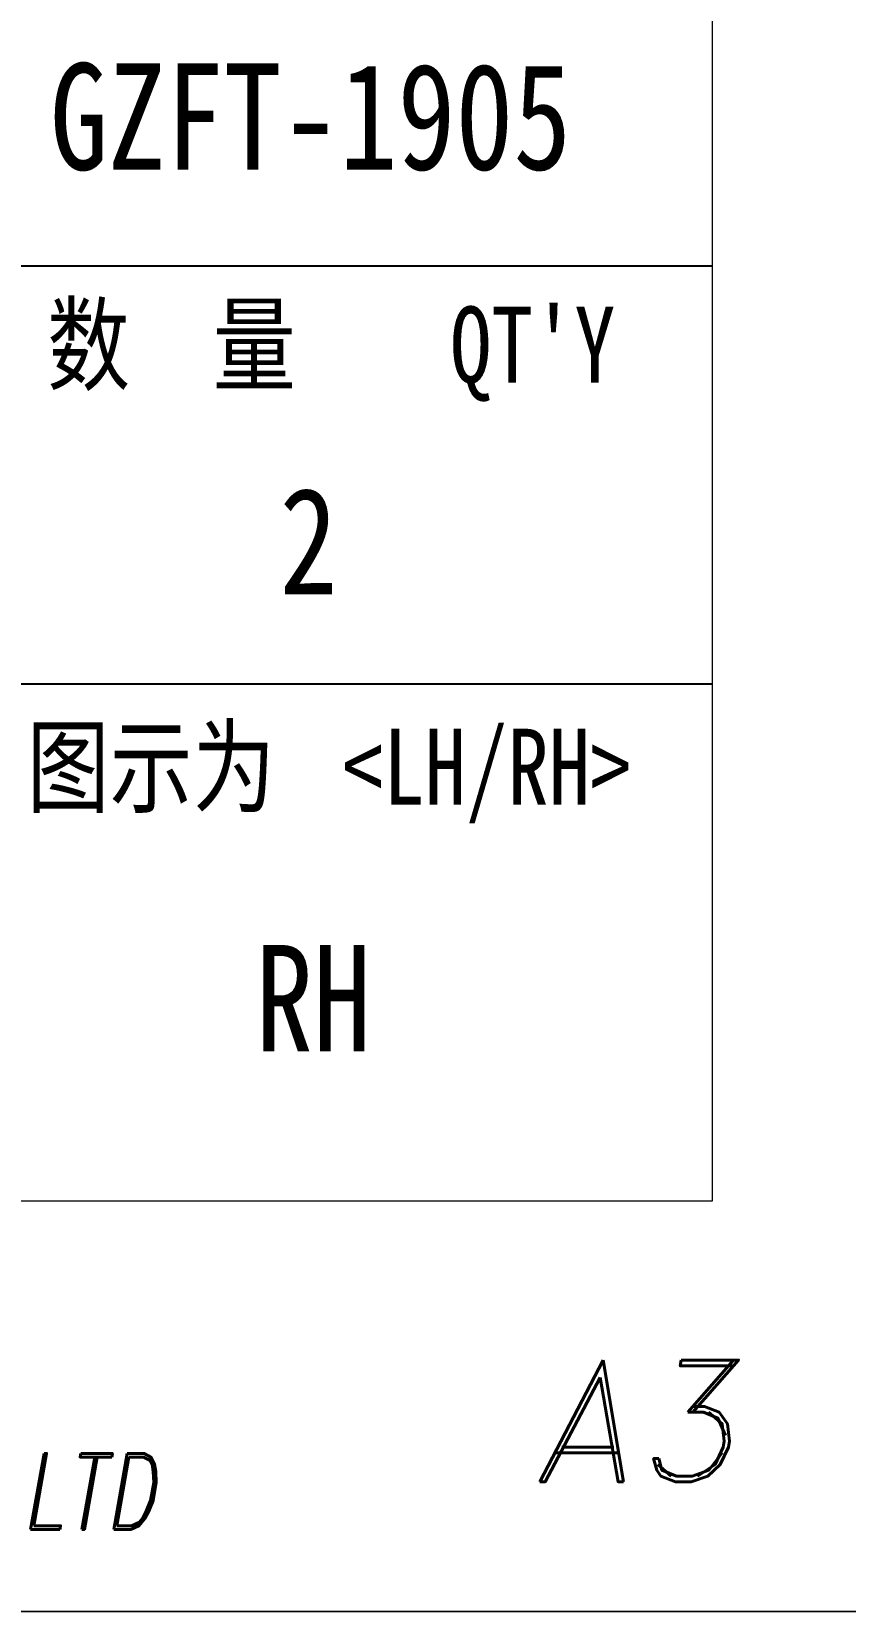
# Model space of a CAD drawing. Header units: millimetres. Extents: x 1333 to 129696, y -57210 to 105899.
# Drawn here: x 61940 to 62262, y 101056 to 101679 of the extents above; entities that cross this region are included whole.
import ezdxf
from ezdxf.enums import TextEntityAlignment as Align

# ---------------------------------------------------------------- set-up
doc = ezdxf.new("R2010")
doc.units = ezdxf.units.MM
doc.header["$LTSCALE"] = 0.5
doc.layers.add('图\\M+19E79\\M+195B6\\M+18E9A', color=7, linetype='Continuous')
doc.layers.add('数量', color=7, linetype='Continuous')
doc.layers.add('图框', color=7, linetype='Continuous', lineweight=18)
doc.layers.add('打印', color=7, linetype='Continuous', lineweight=15, plot=False)
doc.layers.add('打印-禁用', color=7, linetype='Continuous', lineweight=15, plot=False)
doc.styles.add('国标', font='simfang.ttf', dxfattribs={"width": 0.8})
doc.styles.add('标题\\M+18E9A', font='romand.shx', dxfattribs={"oblique": 10, "bigfont": 'bigfont.shx'})

# ---------------------------------------------------------------- blocks, each defined once
blk = doc.blocks.new('GZDEH零件A3图框V01版')
at = {"layer": '图\\M+19E79\\M+195B6\\M+18E9A', "color": 9}
for p, q in [((3181.99, -1802.211), (3272.49, -1802.211)), ((3181.99, -1815.961), (3272.49, -1815.961))]:
    blk.add_line(p, q, dxfattribs=at)
at = {"layer": '图框', "linetype": 'Continuous'}
for p, q in [((3272.49, -1832.961), (3272.49, -1554.461)), ((2882.49, -1832.961), (3272.49, -1832.961))]:
    blk.add_line(p, q, dxfattribs=at)
at = {"layer": '打印-禁用', "linetype": 'Continuous'}
blk.add_line((2857.49, -1846.461), (3277.49, -1846.461), dxfattribs=at)
at = {"layer": '图\\M+19E79\\M+195B6\\M+18E9A', "color": 9, "style": '国标', "width": 0.8}
for s, p in [('数  量', (3250.611, -1806.05)), ("QT'Y ", (3263.865, -1806.05)), ('图示为', (3249.939, -1819.934)), ('<LH/RH>', (3260.307, -1819.934))]:
    blk.add_text(s, height=2.5, dxfattribs=at).set_placement(p)
at = {"layer": '图\\M+19E79\\M+195B6\\M+18E9A', "color": 7, "style": '标题\\M+18E9A', "oblique": 10}
blk.add_text('A3', height=4, dxfattribs=at).set_placement((3269.906, -1840.199), align=Align.MIDDLE)
at = {"layer": '图\\M+19E79\\M+195B6\\M+18E9A', "color": 7, "style": '标题\\M+18E9A', "oblique": 10, "width": 0.75}
blk.add_text('GUANGZHOU DEHENG AUTOMOTIVE EQUIPMENT TECHNOLOGY CO.,LTD ', height=2.5, dxfattribs=at).set_placement((3211.258, -1842.896), align=Align.MIDDLE)
blk = doc.blocks.new('DEH A3')
at = {"layer": '图框'}
blk.add_blockref('GZDEH零件A3图框V01版', (-2857.49, 1846.461), dxfattribs=at)

msp = doc.modelspace()

# ---------------------------------------------------------------- linework, layer by layer
at = {"layer": '打印'}
msp.add_lwpolyline([(57229.101, 104619.912), (62269.101, 104619.912), (62269.101, 101055.912), (57229.101, 101055.912)], close=True, dxfattribs=at)

# ---------------------------------------------------------------- block references
at = {"layer": '图框', "xscale": 12, "yscale": 12, "zscale": 12}
msp.add_blockref('DEH A3', (57229.101, 101055.912), dxfattribs=at)

# ---------------------------------------------------------------- texts
at = {"layer": '图\\M+19E79\\M+195B6\\M+18E9A', "color": 3, "style": '国标', "width": 0.8}
msp.add_text('GZFT-1905', height=42, dxfattribs=at).set_placement((61947.706, 101624.83))
msp.add_text('RH', height=42, dxfattribs=at).set_placement((62051.561, 101276.906), align=Align.CENTER)
at = {"layer": '数量', "color": 3, "style": '国标', "width": 0.8}
msp.add_text('2', height=42, dxfattribs=at).set_placement((62049.715, 101457.291), align=Align.CENTER)

doc.saveas('drawing.dxf')
